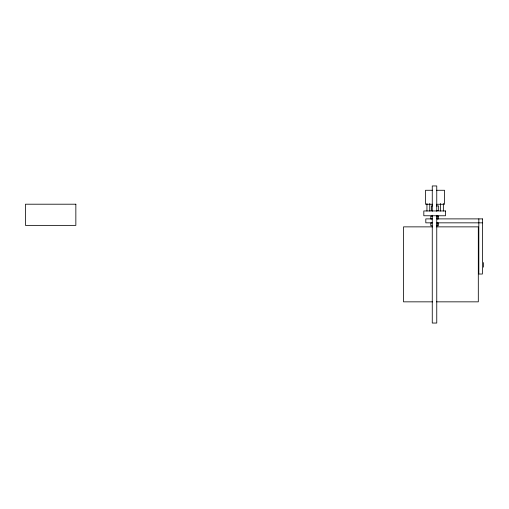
<?xml version="1.0" encoding="UTF-8"?>
<svg xmlns="http://www.w3.org/2000/svg" width="509" height="509" viewBox="0 0 509 509"><rect width="100%" height="100%" fill="white"/><g stroke="black" fill="none" stroke-linecap="round" stroke-linejoin="round"><path stroke-width="0.76" d="M432.663 190.271L425.543 190.271L425.543 204.262L432.663 204.262M436.614 190.271L444.522 190.271L444.522 204.262L436.614 204.262M432.497 205.935L431.339 205.935L431.339 210.516L432.332 210.516M436.34 205.935L438.656 205.935L438.656 210.516L436.34 210.516M431.136 210.58L432.357 210.58M436.461 210.58L438.446 210.58M432.357 216.16L430.799 216.191L430.799 218.972L432.109 218.972M436.461 216.16L438.446 216.16M432.096 218.889L425.804 218.889L425.804 222.84L432.096 222.84M436.817 218.889L482.43 218.889M436.817 222.84L482.43 222.84M432.109 222.98L430.799 222.98L430.799 225.761L432.109 225.761M436.378 225.761L438.344 225.761L438.344 222.98L437.193 222.98L437.193 225.761M432.644 226.868L403.516 226.868L403.516 301.843L432.644 301.843M436.582 226.868L478.307 226.868L478.307 301.843L436.582 301.843M483.55 262.574L483.55 267.161M482.379 218.876L482.379 274.027L478.829 274.027L478.829 218.876M443.358 203.505L443.358 211.07M440.552 203.505L440.552 211.07M438.344 216.191L438.344 218.972L437.193 218.972L437.193 216.191M436.76 211.311L436.76 185.957L432.262 185.957L432.262 211.311M436.76 215.275L436.76 323.043L432.262 323.043L432.262 215.275M429.749 203.505L429.749 211.07M426.943 203.505L426.943 211.07M75.847 204.204L25.45 204.204L25.45 225.372L75.847 225.372L75.847 204.204M445.483 210.949L423.819 210.949L423.819 215.765L445.483 215.765L445.483 210.949"/></g></svg>
